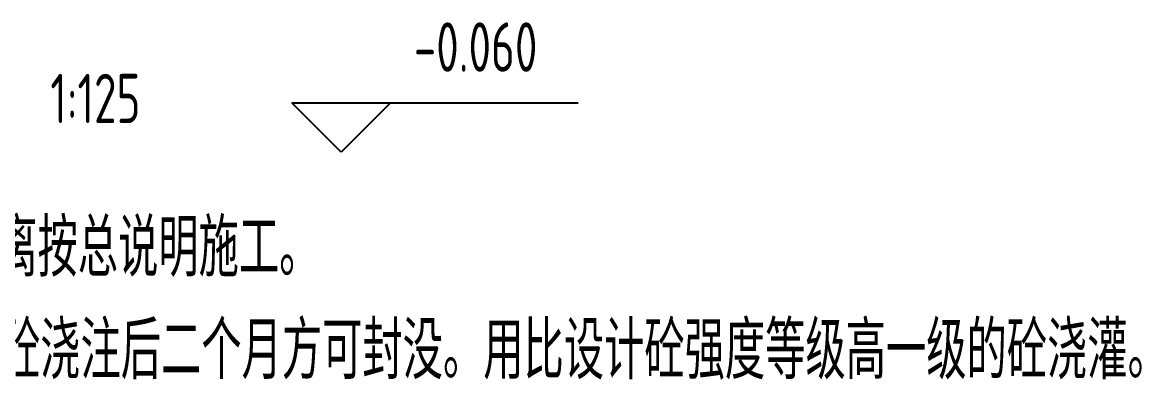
# Model space of a CAD drawing. Extents: x -2331248 to -1198620, y -977263 to -545844.
# Drawn here: x -1859769 to -1852960, y -754612 to -752360 of the extents above; entities that cross this region are included whole.
import ezdxf
from ezdxf.enums import TextEntityAlignment as Align

# ---------------------------------------------------------------- set-up
doc = ezdxf.new("R2010")
doc.units = 0
doc.header["$LTSCALE"] = 1000
doc.header["$MEASUREMENT"] = 0
for name, color, linetype in [('TEXT', 7, 'CONTINUOUS'), ('THIN', 7, 'CONTINUOUS'), ('中文', 7, 'CONTINUOUS')]:
    doc.layers.add(name, color=color, linetype=linetype)
doc.styles.add('TSSD_NORM', font='Tssdeng.shx', dxfattribs={"width": 0.7, "bigfont": 'hztxt.shx'})
doc.styles.add('TSSD_REIN', font='Tssdeng.shx', dxfattribs={"width": 0.7, "bigfont": 'hztxt.shx'})

msp = doc.modelspace()

# ---------------------------------------------------------------- linework, layer by layer
at = {"layer": 'THIN'}
for p, q in [((-1858130.3, -752850.1), (-1856388.3, -752850.1)), ((-1857830.3, -753150.1), (-1858130.3, -752850.1)), ((-1857530.3, -752850.1), (-1857830.3, -753150.1))]:
    msp.add_line(p, q, dxfattribs=at)

# ---------------------------------------------------------------- texts
at = {"layer": 'TEXT', "width": 0.7}
for s, style, p in [('-0.060', 'TSSD_REIN', (-1857387.7, -752750.1)), ('1:125', 'TSSD_NORM', (-1859598.6, -753063))]:
    msp.add_text(s, height=300, dxfattribs=dict(at, style=style)).set_placement(p, align=Align.BOTTOM_LEFT)
at = {"layer": '中文', "style": 'TSSD_REIN', "width": 0.7}
for s, p in [('图中未注明构造柱为GZ。墙中构造柱GZ摆放位置及距离按总说明施工。', (-1865833.2, -753906)), ('带         符号的为施工后浇带 ,施工后浇带必须在砼浇注后二个月方可封没。用比设计砼强度等级高一级的砼浇灌。', (-1865882.2, -754530.5))]:
    msp.add_text(s, height=350, dxfattribs=at).set_placement(p)

doc.saveas('drawing.dxf')
